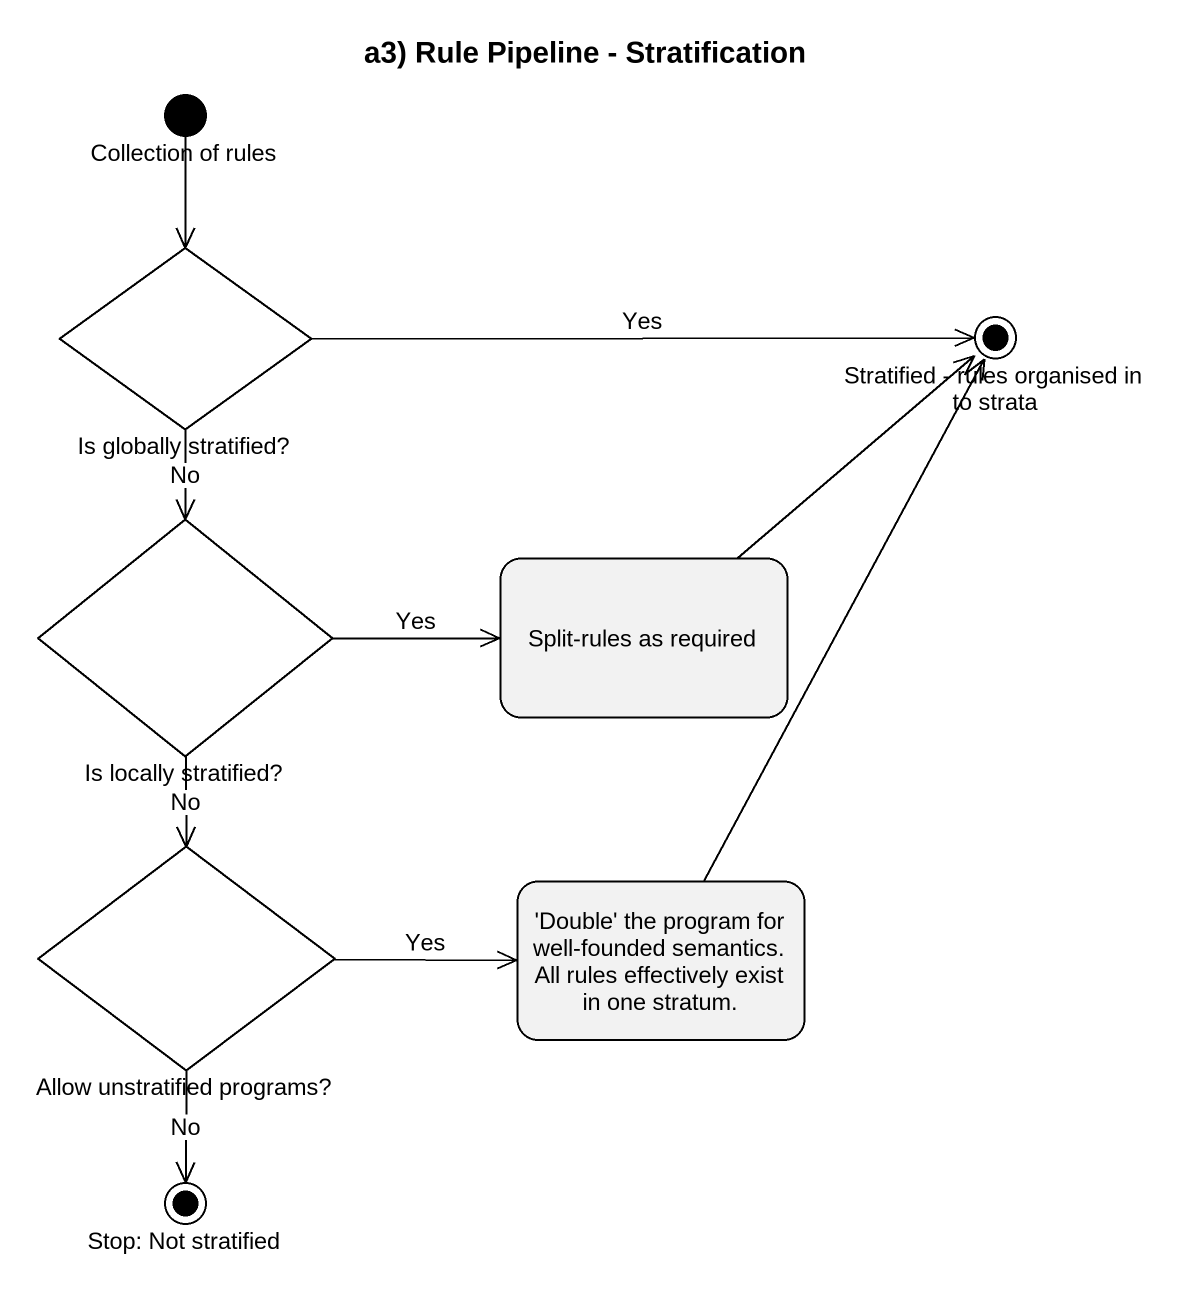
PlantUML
@startuml
title a3) Rule Pipeline - Stratification
hide empty description
state "Collection of rules" as Collection_of_rules <<start>>
state "Is globally stratified?" as Is_globally_stratified <<choice>>
state "Stratified - rules organised in to strata" as Stratified_rules_organised <<end>>
state "Is locally stratified?" as Is_locally_stratified <<choice>>
state "Split-rules as required" as Split_rules_as_required
state "Allow unstratified programs?" as Allow_unstratified_programs <<choice>>
state "'Double' the program for well-founded semantics. All rules effectively exist in one stratum." as Double_the_program_for_well
state "Stop: Not stratified" as Stop_Not_stratified <<end>>
Collection_of_rules --> Is_globally_stratified
Is_globally_stratified -right-> Stratified_rules_organised : Yes
Is_globally_stratified --> Is_locally_stratified : No
Is_locally_stratified -right-> Split_rules_as_required : Yes
Is_locally_stratified --> Allow_unstratified_programs : No
Split_rules_as_required -up-> Stratified_rules_organised
Allow_unstratified_programs -right-> Double_the_program_for_well : Yes
Allow_unstratified_programs --> Stop_Not_stratified : No
Double_the_program_for_well -up-> Stratified_rules_organised
@enduml
